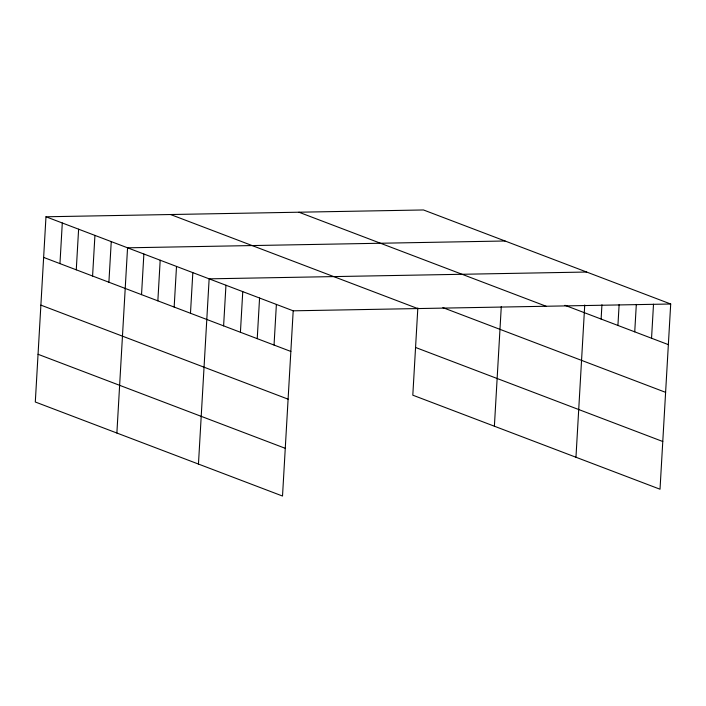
<?xml version="1.0" encoding="UTF-8"?>
<svg xmlns="http://www.w3.org/2000/svg" width="706" height="706" viewBox="0 0 706 706"><rect width="100%" height="100%" fill="white"/><g stroke="black" fill="none" stroke-linecap="round" stroke-linejoin="round"><path stroke-width="1.06" d="M45.978 216.777L35.3 401.996L282.515 496.036L293.193 310.816L45.978 216.777L423.485 209.964L670.7 304.004L660.022 489.223L412.807 395.183L417.837 307.931M59.957 263.612L62.296 222.981M76.266 269.824L78.613 229.194M92.583 276.028L94.931 235.398M108.9 282.232L111.248 241.602M116.878 433.034L127.557 247.815L505.064 240.993M141.535 294.649L143.874 254.019M157.853 300.853L160.191 260.223M174.161 307.057L176.509 266.427M190.479 313.27L192.826 272.64M198.457 464.063L209.144 278.844L586.651 272.031M223.608 325.872L225.955 285.242M240.419 332.261L242.758 291.631M257.231 338.659L259.57 298.029M274.043 345.049L276.381 304.418M494.385 426.212L501.286 306.572M575.964 457.25L584.745 304.974M601.115 319.05L601.936 304.78M617.927 325.448L619.127 304.586M634.738 331.838L636.318 304.392M651.55 338.236L653.509 304.198M293.193 310.816L670.7 304.004M564.932 305.292L668.361 344.634M298.912 212.215L546.126 306.254M442.865 307.622L665.608 392.342M170.561 214.527L417.767 308.566M415.56 347.467L662.775 441.506M43.64 257.408L290.854 351.447M40.886 305.124L288.101 399.164M38.053 354.288L285.268 448.319"/></g></svg>
